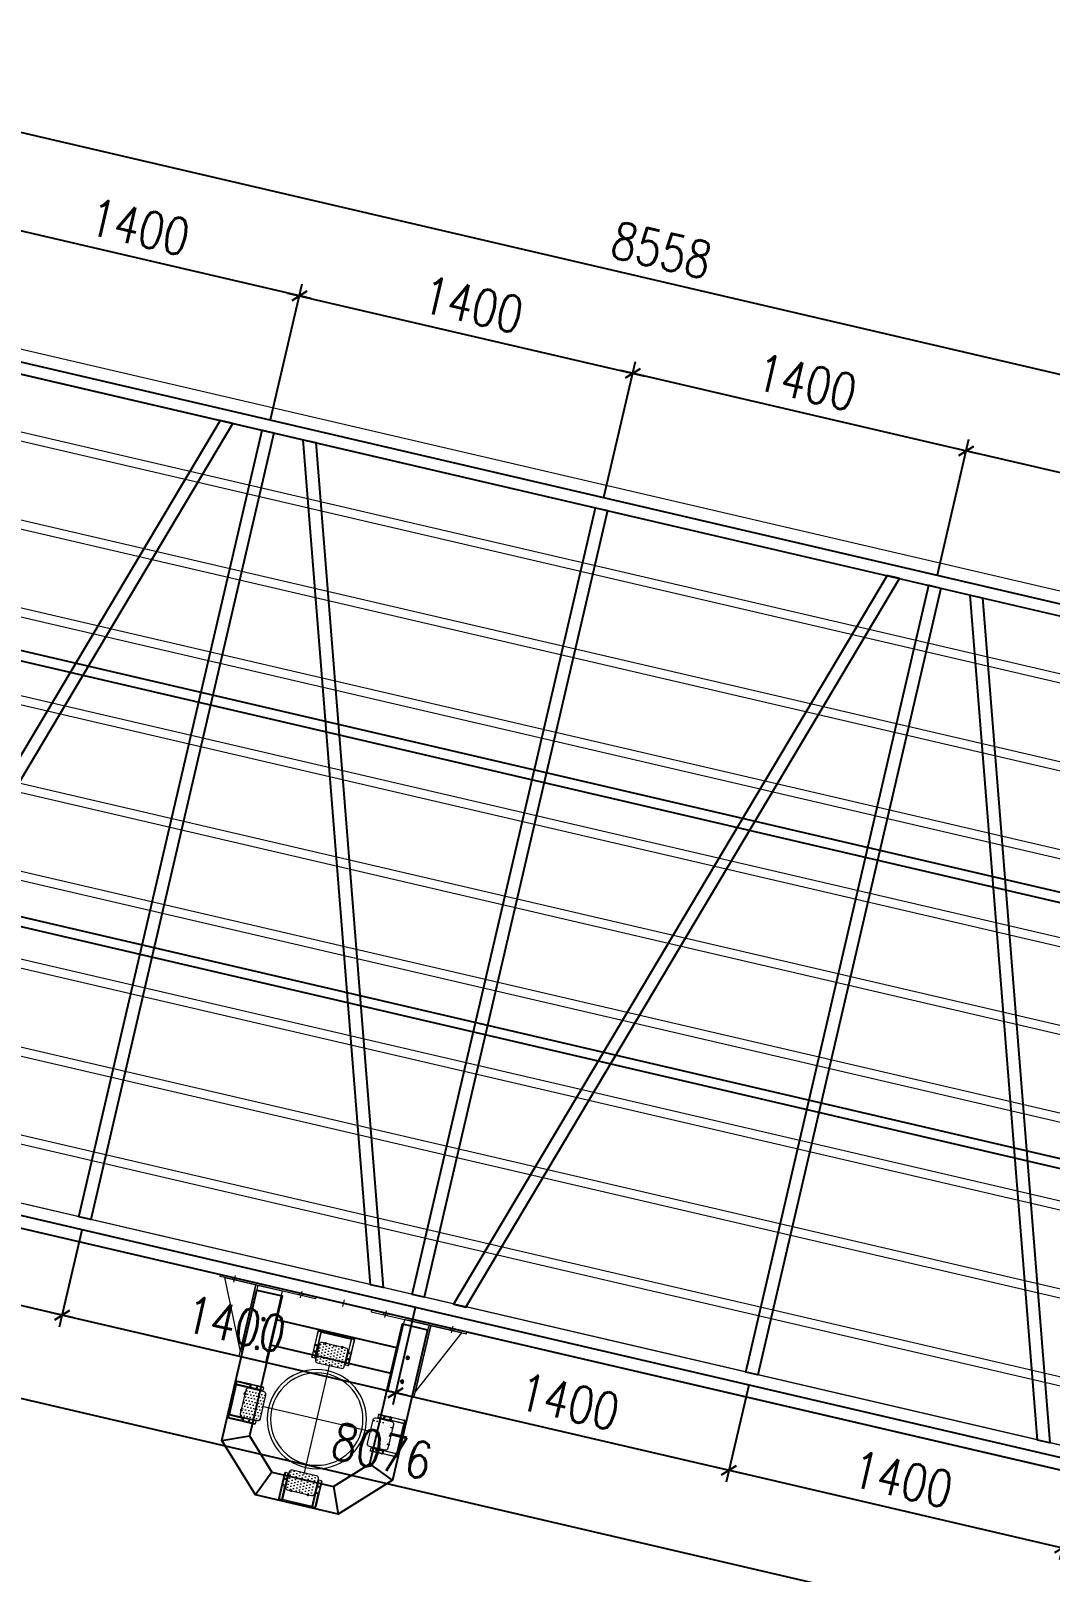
# Model space of a CAD drawing. Extents: x -259369 to -50372, y -155978 to 198088.
# Drawn here: x -149254 to -145086, y -16706 to -10401 of the extents above; entities that cross this region are included whole.
import ezdxf

# ---------------------------------------------------------------- set-up
doc = ezdxf.new("R2010")
doc.units = 0
doc.header["$LTSCALE"] = 1000
doc.header["$MEASUREMENT"] = 0
for name, pattern in [('CENTER', [2, 1.25, -0.25, 0.25, -0.25]), ('DASHED', [0.75, 0.5, -0.25]), ('HIDDEN', [0.375, 0.25, -0.125])]:
    doc.linetypes.add(name, pattern=pattern)
for name, color, linetype in [('主框型材', 4, 'Continuous'), ('卡槽', 242, 'Continuous'), ('标注', 9, 'Continuous'), ('连接端梁', 130, 'Continuous'), ('铝横梁', 220, 'Continuous')]:
    doc.layers.add(name, color=color, linetype=linetype)
for name, color, linetype, lineweight in [('导框型材', 2, 'Continuous', 18), ('虚线', 8, 'Continuous', 0), ('轮子座', 7, 'Continuous', 9), ('铝主梁', 3, 'Continuous', 9), ('铝龙骨', 7, 'Continuous', 9)]:
    doc.layers.add(name, color=color, linetype=linetype, lineweight=lineweight)
doc.styles.add('HZTXT', font='txtw.shx', dxfattribs={"width": 0.8, "bigfont": 'hztxtw.shx'})
doc.dimstyles.new('DIM-50', dxfattribs={"dimscale": 50, "dimtxt": 3, "dimasz": 1, "dimexe": 1, "dimexo": 1, "dimgap": 1, "dimtad": 1, "dimdec": 1, "dimdsep": 46, "dimtxsty": 'HZTXT', "dimblk": 'OBLIQUE', "dimblk1": 'ARCHTICK', "dimblk2": 'OBLIQUE', "dimcen": 0, "dimdle": 1, "dimclrd": 9, "dimclre": 9, "dimclrt": 2, "dimadec": 1, "dimazin": 0, "dimtfac": 1, "dimtdec": 1, "dimtix": 1, "dimtmove": 2, "dimatfit": 3, "dimldrblk": 'OBLIQUE', "dimfxl": 15, "dimtolj": 1, "dimtzin": 0, "dimarcsym": 1})
pattern_1 = [(0, (1212.185, -561.11), (6.35, 12.7), [0, -12.7])]

# ---------------------------------------------------------------- blocks, each defined once
blk = doc.blocks.new('*U531')
h = blk.add_hatch()
h.set_pattern_fill('DOTS', color=256, scale=8)
h.set_pattern_definition(pattern_1)
h.paths.add_polyline_path([(64, 50, 0.4142135624), (54, 60), (-11, 60, 0.4142135624), (-21, 50), (-21, -50, 0.4142135624), (-11, -60), (54, -60, 0.4142135624), (64, -50)])
at = {"layer": '导框型材', "color": 0, "linetype": 'Continuous'}
for p, q in [((-64, 63.508929), (-64, 75.5)), ((-64, 75.5), (-63.389317, 75.5)), ((-64, -63.50893), (-64, 63.508929)), ((-7.891644, 75.5), (-63.389317, 75.5)), ((-63.389317, 75.5), (-63.389317, 64.5)), ((-63.389317, 64.5), (-7.891644, 64.5)), ((-62, 77.5), (-6.502327, 77.5)), ((-2.965328, 75.5), (-7.891644, 75.5)), ((-7.891644, 75.5), (-7.891644, 64.5)), ((-7.891644, 64.5), (-2.965328, 64.5)), ((-6.502327, 77.5), (-1.08338, 77.5)), ((47.5, 75.5), (-2.965328, 75.5)), ((-2.965328, 64.5), (-2.965328, 75.5)), ((47.5, 64.5), (-2.965328, 64.5)), ((-1.08338, 77.5), (45.5, 77.5)), ((47.5, 64.5), (47.5, 75.5)), ((-62, 62.5), (-62, -62.5)), ((-6.502327, 62.5), (-62, 62.5)), ((-1.08338, 62.5), (-6.502327, 62.5)), ((45.5, 62.5), (-1.08338, 62.5)), ((31, 62.498484), (31, 60)), ((-62, -62.5), (-6.502327, -62.5)), ((-6.502327, -62.5), (-1.08338, -62.5)), ((-1.08338, -62.5), (45.5, -62.5)), ((31, -60), (31, -62.498484)), ((-64, -63.78066), (-64, -63.500287)), ((-64, -75.5), (-64, -63.78066)), ((-64, -75.5), (-63.389317, -75.5)), ((-63.389317, -64.5), (-63.389317, -75.5)), ((-7.891644, -64.5), (-63.389317, -64.5)), ((-63.389317, -75.5), (-7.891644, -75.5)), ((-6.502327, -77.5), (-62, -77.5)), ((-2.965328, -64.5), (-7.891644, -64.5)), ((-7.891644, -75.5), (-7.891644, -64.5)), ((-7.891644, -75.5), (-2.965328, -75.5)), ((-1.08338, -77.5), (-6.502327, -77.5)), ((47.5, -64.5), (-2.965328, -64.5)), ((-2.965328, -64.5), (-2.965328, -75.5)), ((47.5, -75.5), (-2.965328, -75.5)), ((45.5, -77.5), (-1.08338, -77.5)), ((47.5, -75.5), (47.5, -64.5))]:
    blk.add_line(p, q, dxfattribs=at)
at = {"layer": '导框型材', "color": 1, "linetype": 'CENTER', "ltscale": 0.1}
for p, q in [((18.75, 70), (24.25, 70)), ((21.5, 67.25), (21.5, 72.75)), ((18.75, -70), (24.25, -70)), ((21.5, -72.75), (21.5, -67.25))]:
    blk.add_line(p, q, dxfattribs=at)
at = {"layer": '导框型材', "color": 1, "linetype": 'CENTER', "ltscale": 0.28}
for p, q in [((-18.5, 35), (-14.5, 35)), ((-16.5, 37), (-16.5, 33)), ((-18.5, -35), (-14.5, -35)), ((-16.5, -37), (-16.5, -33))]:
    blk.add_line(p, q, dxfattribs=at)
at = {"layer": '导框型材', "color": 1, "linetype": 'CENTER', "ltscale": 0.404352}
for p, q in [((-18.5, 0), (-14.5, 0)), ((-16.5, -2), (-16.5, 2))]:
    blk.add_line(p, q, dxfattribs=at)
at = {"layer": '导框型材', "color": 0}
blk.add_lwpolyline([(-11, 60), (54, 60, -0.4142135624), (64, 50), (64, -50, -0.4142135624), (54, -60), (-11, -60, -0.4142135624), (-21, -50), (-21, 50, -0.4142135624)], format="xyb", close=True, dxfattribs=at)
for centre in [(21.5, 70), (21.5, -70)]:
    blk.add_circle(centre, 2.5, dxfattribs=at)
at = {"layer": '导框型材', "color": 0, "linetype": 'Continuous', "extrusion": (0, 0, -1)}
for centre, start, end in [((62, 75.5), 0, 90), ((62, 64.5), 270, 0), ((62, -64.5), 0, 90), ((62, -75.5), 270, 0)]:
    blk.add_arc(centre, 2, start, end, dxfattribs=at)
at = {"layer": '导框型材', "color": 0, "linetype": 'Continuous'}
for centre, radius, start, end in [((45.5, 75.5), 2, 0, 90), ((45.5, 64.5), 2, 270, 0), ((-16.5, -35), 7, 130.0052008841, 229.9947991159), ((45.5, -64.5), 2, 0, 90), ((45.5, -75.5), 2, 270, 0)]:
    blk.add_arc(centre, radius, start, end, dxfattribs=at)
at = {"layer": '导框型材', "color": 0, "linetype": 'Continuous', "extrusion": (1.22461e-16, 0, -1)}
blk.add_arc((16.5, 35), 7, 310.0052008841, 49.9947991159, dxfattribs=at)
at = {"layer": '导框型材', "color": 0, "linetype": 'Continuous'}
for centre, major_axis, ratio, start_param, end_param in [((-62, 75.5), (0, 2), 0.694658, 0, 1.5707963268), ((-6.502327, 75.5), (0, -2), 0.694658, 3.1415926536, 4.7123889804), ((-6.502327, 64.5), (0, 2), 0.694658, 1.5707963268, 3.1415926536), ((-1.08338, 75.5), (0, -2), 0.940974, 3.1415926536, 4.7123889804), ((-1.08338, 64.5), (0, 2), 0.940974, 1.5707963268, 3.1415926536), ((-6.502327, -64.5), (0, 2), 0.694658, 0, 1.5707963268), ((-1.08338, -64.5), (0, 2), 0.940974, 0, 1.5707963268), ((-62, -75.5), (0, 2), 0.694658, 1.5707963268, 3.1415926536), ((-6.502327, -75.5), (0, 2), 0.694658, 1.5707963268, 3.1415926536), ((-1.08338, -75.5), (0, 2), 0.940974, 1.5707963268, 3.1415926536)]:
    blk.add_ellipse(centre, major_axis=major_axis, ratio=ratio, start_param=start_param, end_param=end_param, dxfattribs=at)
at = {"layer": '导框型材', "color": 0, "linetype": 'Continuous', "extrusion": (0, 0, -1)}
for centre, start_param, end_param in [((-62, 64.5), 0, 1.5707963268), ((-62, -64.5), 1.5707963268, 3.1415926536)]:
    blk.add_ellipse(centre, major_axis=(0, -2), ratio=0.694658, start_param=start_param, end_param=end_param, dxfattribs=at)
blk = doc.blocks.new('*U527')
at = {"layer": '轮子座', "color": 0, "linetype": 'ByBlock', "lineweight": -2, "transparency": 16777216}
blk.add_blockref('*U531', (0, 0), dxfattribs=at)
blk = doc.blocks.new('*U528')
h = blk.add_hatch()
h.set_pattern_fill('DOTS', color=256, scale=8)
h.set_pattern_definition(pattern_1)
h.paths.add_polyline_path([(64, 50, 0.4142135624), (54, 60), (-11, 60, 0.4142135624), (-21, 50), (-21, -50, 0.4142135624), (-11, -60), (54, -60, 0.4142135624), (64, -50)])
at = {"layer": '导框型材', "color": 0, "linetype": 'Continuous'}
for p, q in [((-64, 63.508929), (-64, 75.5)), ((-64, 75.5), (-63.389317, 75.5)), ((-64, -63.50893), (-64, 63.508929)), ((-7.891644, 75.5), (-63.389317, 75.5)), ((-63.389317, 75.5), (-63.389317, 64.5)), ((-63.389317, 64.5), (-7.891644, 64.5)), ((-62, 77.5), (-6.502327, 77.5)), ((-2.965328, 75.5), (-7.891644, 75.5)), ((-7.891644, 75.5), (-7.891644, 64.5)), ((-7.891644, 64.5), (-2.965328, 64.5)), ((-6.502327, 77.5), (-1.08338, 77.5)), ((47.5, 75.5), (-2.965328, 75.5)), ((-2.965328, 64.5), (-2.965328, 75.5)), ((47.5, 64.5), (-2.965328, 64.5)), ((-1.08338, 77.5), (45.5, 77.5)), ((47.5, 64.5), (47.5, 75.5)), ((-62, 62.5), (-62, -62.5)), ((-6.502327, 62.5), (-62, 62.5)), ((-1.08338, 62.5), (-6.502327, 62.5)), ((45.5, 62.5), (-1.08338, 62.5)), ((31, 62.498484), (31, 60)), ((-62, -62.5), (-6.502327, -62.5)), ((-6.502327, -62.5), (-1.08338, -62.5)), ((-1.08338, -62.5), (45.5, -62.5)), ((31, -60), (31, -62.498484)), ((-64, -63.78066), (-64, -63.500287)), ((-64, -75.5), (-64, -63.78066)), ((-64, -75.5), (-63.389317, -75.5)), ((-63.389317, -64.5), (-63.389317, -75.5)), ((-7.891644, -64.5), (-63.389317, -64.5)), ((-63.389317, -75.5), (-7.891644, -75.5)), ((-6.502327, -77.5), (-62, -77.5)), ((-2.965328, -64.5), (-7.891644, -64.5)), ((-7.891644, -75.5), (-7.891644, -64.5)), ((-7.891644, -75.5), (-2.965328, -75.5)), ((-1.08338, -77.5), (-6.502327, -77.5)), ((47.5, -64.5), (-2.965328, -64.5)), ((-2.965328, -64.5), (-2.965328, -75.5)), ((47.5, -75.5), (-2.965328, -75.5)), ((45.5, -77.5), (-1.08338, -77.5)), ((47.5, -75.5), (47.5, -64.5))]:
    blk.add_line(p, q, dxfattribs=at)
at = {"layer": '导框型材', "color": 1, "linetype": 'CENTER', "ltscale": 0.1}
for p, q in [((18.75, 70), (24.25, 70)), ((21.5, 67.25), (21.5, 72.75)), ((18.75, -70), (24.25, -70)), ((21.5, -72.75), (21.5, -67.25))]:
    blk.add_line(p, q, dxfattribs=at)
at = {"layer": '导框型材', "color": 1, "linetype": 'CENTER', "ltscale": 0.28}
for p, q in [((-18.5, 35), (-14.5, 35)), ((-16.5, 37), (-16.5, 33)), ((-18.5, -35), (-14.5, -35)), ((-16.5, -37), (-16.5, -33))]:
    blk.add_line(p, q, dxfattribs=at)
at = {"layer": '导框型材', "color": 1, "linetype": 'CENTER', "ltscale": 0.404352}
for p, q in [((-18.5, 0), (-14.5, 0)), ((-16.5, -2), (-16.5, 2))]:
    blk.add_line(p, q, dxfattribs=at)
at = {"layer": '导框型材', "color": 0}
blk.add_lwpolyline([(-11, 60), (54, 60, -0.4142135624), (64, 50), (64, -50, -0.4142135624), (54, -60), (-11, -60, -0.4142135624), (-21, -50), (-21, 50, -0.4142135624)], format="xyb", close=True, dxfattribs=at)
for centre in [(21.5, 70), (21.5, -70)]:
    blk.add_circle(centre, 2.5, dxfattribs=at)
at = {"layer": '导框型材', "color": 0, "linetype": 'Continuous', "extrusion": (0, 0, -1)}
for centre, start, end in [((62, 75.5), 0, 90), ((62, 64.5), 270, 0), ((62, -64.5), 0, 90), ((62, -75.5), 270, 0)]:
    blk.add_arc(centre, 2, start, end, dxfattribs=at)
at = {"layer": '导框型材', "color": 0, "linetype": 'Continuous'}
for centre, radius, start, end in [((45.5, 75.5), 2, 0, 90), ((45.5, 64.5), 2, 270, 0), ((-16.5, -35), 7, 130.0052008841, 229.9947991159), ((45.5, -64.5), 2, 0, 90), ((45.5, -75.5), 2, 270, 0)]:
    blk.add_arc(centre, radius, start, end, dxfattribs=at)
at = {"layer": '导框型材', "color": 0, "linetype": 'Continuous', "extrusion": (1.22461e-16, 0, -1)}
blk.add_arc((16.5, 35), 7, 310.0052008841, 49.9947991159, dxfattribs=at)
at = {"layer": '导框型材', "color": 0, "linetype": 'Continuous'}
for centre, major_axis, ratio, start_param, end_param in [((-62, 75.5), (0, 2), 0.694658, 0, 1.5707963268), ((-6.502327, 75.5), (0, -2), 0.694658, 3.1415926536, 4.7123889804), ((-6.502327, 64.5), (0, 2), 0.694658, 1.5707963268, 3.1415926536), ((-1.08338, 75.5), (0, -2), 0.940974, 3.1415926536, 4.7123889804), ((-1.08338, 64.5), (0, 2), 0.940974, 1.5707963268, 3.1415926536), ((-6.502327, -64.5), (0, 2), 0.694658, 0, 1.5707963268), ((-1.08338, -64.5), (0, 2), 0.940974, 0, 1.5707963268), ((-62, -75.5), (0, 2), 0.694658, 1.5707963268, 3.1415926536), ((-6.502327, -75.5), (0, 2), 0.694658, 1.5707963268, 3.1415926536), ((-1.08338, -75.5), (0, 2), 0.940974, 1.5707963268, 3.1415926536)]:
    blk.add_ellipse(centre, major_axis=major_axis, ratio=ratio, start_param=start_param, end_param=end_param, dxfattribs=at)
at = {"layer": '导框型材', "color": 0, "linetype": 'Continuous', "extrusion": (0, 0, -1)}
for centre, start_param, end_param in [((-62, 64.5), 0, 1.5707963268), ((-62, -64.5), 1.5707963268, 3.1415926536)]:
    blk.add_ellipse(centre, major_axis=(0, -2), ratio=0.694658, start_param=start_param, end_param=end_param, dxfattribs=at)
blk = doc.blocks.new('*U529')
at = {"layer": '轮子座', "color": 0, "linetype": 'ByBlock', "lineweight": -2, "transparency": 16777216}
blk.add_blockref('*U528', (0, 0), dxfattribs=at)
blk = doc.blocks.new('*U530')
h = blk.add_hatch()
h.set_pattern_fill('DOTS', color=256, scale=8)
h.set_pattern_definition(pattern_1)
h.paths.add_polyline_path([(64, 50, 0.4142135624), (54, 60), (-11, 60, 0.4142135624), (-21, 50), (-21, -50, 0.4142135624), (-11, -60), (54, -60, 0.4142135624), (64, -50)])
at = {"layer": '导框型材', "color": 0, "linetype": 'Continuous'}
for p, q in [((-64, 63.508929), (-64, 75.5)), ((-64, 75.5), (-63.389317, 75.5)), ((-64, -63.50893), (-64, 63.508929)), ((-7.891644, 75.5), (-63.389317, 75.5)), ((-63.389317, 75.5), (-63.389317, 64.5)), ((-63.389317, 64.5), (-7.891644, 64.5)), ((-62, 77.5), (-6.502327, 77.5)), ((-2.965328, 75.5), (-7.891644, 75.5)), ((-7.891644, 75.5), (-7.891644, 64.5)), ((-7.891644, 64.5), (-2.965328, 64.5)), ((-6.502327, 77.5), (-1.08338, 77.5)), ((47.5, 75.5), (-2.965328, 75.5)), ((-2.965328, 64.5), (-2.965328, 75.5)), ((47.5, 64.5), (-2.965328, 64.5)), ((-1.08338, 77.5), (45.5, 77.5)), ((47.5, 64.5), (47.5, 75.5)), ((-62, 62.5), (-62, -62.5)), ((-6.502327, 62.5), (-62, 62.5)), ((-1.08338, 62.5), (-6.502327, 62.5)), ((45.5, 62.5), (-1.08338, 62.5)), ((31, 62.498484), (31, 60)), ((-62, -62.5), (-6.502327, -62.5)), ((-6.502327, -62.5), (-1.08338, -62.5)), ((-1.08338, -62.5), (45.5, -62.5)), ((31, -60), (31, -62.498484)), ((-64, -63.78066), (-64, -63.500287)), ((-64, -75.5), (-64, -63.78066)), ((-64, -75.5), (-63.389317, -75.5)), ((-63.389317, -64.5), (-63.389317, -75.5)), ((-7.891644, -64.5), (-63.389317, -64.5)), ((-63.389317, -75.5), (-7.891644, -75.5)), ((-6.502327, -77.5), (-62, -77.5)), ((-2.965328, -64.5), (-7.891644, -64.5)), ((-7.891644, -75.5), (-7.891644, -64.5)), ((-7.891644, -75.5), (-2.965328, -75.5)), ((-1.08338, -77.5), (-6.502327, -77.5)), ((47.5, -64.5), (-2.965328, -64.5)), ((-2.965328, -64.5), (-2.965328, -75.5)), ((47.5, -75.5), (-2.965328, -75.5)), ((45.5, -77.5), (-1.08338, -77.5)), ((47.5, -75.5), (47.5, -64.5))]:
    blk.add_line(p, q, dxfattribs=at)
at = {"layer": '导框型材', "color": 1, "linetype": 'CENTER', "ltscale": 0.1}
for p, q in [((18.75, 70), (24.25, 70)), ((21.5, 67.25), (21.5, 72.75)), ((18.75, -70), (24.25, -70)), ((21.5, -72.75), (21.5, -67.25))]:
    blk.add_line(p, q, dxfattribs=at)
at = {"layer": '导框型材', "color": 1, "linetype": 'CENTER', "ltscale": 0.28}
for p, q in [((-18.5, 35), (-14.5, 35)), ((-16.5, 37), (-16.5, 33)), ((-18.5, -35), (-14.5, -35)), ((-16.5, -37), (-16.5, -33))]:
    blk.add_line(p, q, dxfattribs=at)
at = {"layer": '导框型材', "color": 1, "linetype": 'CENTER', "ltscale": 0.404352}
for p, q in [((-18.5, 0), (-14.5, 0)), ((-16.5, -2), (-16.5, 2))]:
    blk.add_line(p, q, dxfattribs=at)
at = {"layer": '导框型材', "color": 0}
blk.add_lwpolyline([(-11, 60), (54, 60, -0.4142135624), (64, 50), (64, -50, -0.4142135624), (54, -60), (-11, -60, -0.4142135624), (-21, -50), (-21, 50, -0.4142135624)], format="xyb", close=True, dxfattribs=at)
for centre in [(21.5, 70), (21.5, -70)]:
    blk.add_circle(centre, 2.5, dxfattribs=at)
at = {"layer": '导框型材', "color": 0, "linetype": 'Continuous', "extrusion": (0, 0, -1)}
for centre, start, end in [((62, 75.5), 0, 90), ((62, 64.5), 270, 0), ((62, -64.5), 0, 90), ((62, -75.5), 270, 0)]:
    blk.add_arc(centre, 2, start, end, dxfattribs=at)
at = {"layer": '导框型材', "color": 0, "linetype": 'Continuous'}
for centre, radius, start, end in [((45.5, 75.5), 2, 0, 90), ((45.5, 64.5), 2, 270, 0), ((-16.5, -35), 7, 130.0052008841, 229.9947991159), ((45.5, -64.5), 2, 0, 90), ((45.5, -75.5), 2, 270, 0)]:
    blk.add_arc(centre, radius, start, end, dxfattribs=at)
at = {"layer": '导框型材', "color": 0, "linetype": 'Continuous', "extrusion": (1.22461e-16, 0, -1)}
blk.add_arc((16.5, 35), 7, 310.0052008841, 49.9947991159, dxfattribs=at)
at = {"layer": '导框型材', "color": 0, "linetype": 'Continuous'}
for centre, major_axis, ratio, start_param, end_param in [((-62, 75.5), (0, 2), 0.694658, 0, 1.5707963268), ((-6.502327, 75.5), (0, -2), 0.694658, 3.1415926536, 4.7123889804), ((-6.502327, 64.5), (0, 2), 0.694658, 1.5707963268, 3.1415926536), ((-1.08338, 75.5), (0, -2), 0.940974, 3.1415926536, 4.7123889804), ((-1.08338, 64.5), (0, 2), 0.940974, 1.5707963268, 3.1415926536), ((-6.502327, -64.5), (0, 2), 0.694658, 0, 1.5707963268), ((-1.08338, -64.5), (0, 2), 0.940974, 0, 1.5707963268), ((-62, -75.5), (0, 2), 0.694658, 1.5707963268, 3.1415926536), ((-6.502327, -75.5), (0, 2), 0.694658, 1.5707963268, 3.1415926536), ((-1.08338, -75.5), (0, 2), 0.940974, 1.5707963268, 3.1415926536)]:
    blk.add_ellipse(centre, major_axis=major_axis, ratio=ratio, start_param=start_param, end_param=end_param, dxfattribs=at)
at = {"layer": '导框型材', "color": 0, "linetype": 'Continuous', "extrusion": (0, 0, -1)}
for centre, start_param, end_param in [((-62, 64.5), 0, 1.5707963268), ((-62, -64.5), 1.5707963268, 3.1415926536)]:
    blk.add_ellipse(centre, major_axis=(0, -2), ratio=0.694658, start_param=start_param, end_param=end_param, dxfattribs=at)
blk = doc.blocks.new('*U533')
at = {"layer": '轮子座', "color": 0, "linetype": 'ByBlock', "lineweight": -2, "transparency": 16777216}
blk.add_blockref('*U530', (0, 0), dxfattribs=at)
blk = doc.blocks.new('*U534')
h = blk.add_hatch()
h.set_pattern_fill('DOTS', color=256, scale=8)
h.set_pattern_definition(pattern_1)
h.paths.add_polyline_path([(64, 50, 0.4142135624), (54, 60), (-11, 60, 0.4142135624), (-21, 50), (-21, -50, 0.4142135624), (-11, -60), (54, -60, 0.4142135624), (64, -50)])
at = {"layer": '导框型材', "color": 0, "linetype": 'Continuous'}
for p, q in [((-64, 63.508929), (-64, 75.5)), ((-64, 75.5), (-63.389317, 75.5)), ((-64, -63.50893), (-64, 63.508929)), ((-7.891644, 75.5), (-63.389317, 75.5)), ((-63.389317, 75.5), (-63.389317, 64.5)), ((-63.389317, 64.5), (-7.891644, 64.5)), ((-62, 77.5), (-6.502327, 77.5)), ((-2.965328, 75.5), (-7.891644, 75.5)), ((-7.891644, 75.5), (-7.891644, 64.5)), ((-7.891644, 64.5), (-2.965328, 64.5)), ((-6.502327, 77.5), (-1.08338, 77.5)), ((47.5, 75.5), (-2.965328, 75.5)), ((-2.965328, 64.5), (-2.965328, 75.5)), ((47.5, 64.5), (-2.965328, 64.5)), ((-1.08338, 77.5), (45.5, 77.5)), ((47.5, 64.5), (47.5, 75.5)), ((-62, 62.5), (-62, -62.5)), ((-6.502327, 62.5), (-62, 62.5)), ((-1.08338, 62.5), (-6.502327, 62.5)), ((45.5, 62.5), (-1.08338, 62.5)), ((31, 62.498484), (31, 60)), ((-62, -62.5), (-6.502327, -62.5)), ((-6.502327, -62.5), (-1.08338, -62.5)), ((-1.08338, -62.5), (45.5, -62.5)), ((31, -60), (31, -62.498484)), ((-64, -63.78066), (-64, -63.500287)), ((-64, -75.5), (-64, -63.78066)), ((-64, -75.5), (-63.389317, -75.5)), ((-63.389317, -64.5), (-63.389317, -75.5)), ((-7.891644, -64.5), (-63.389317, -64.5)), ((-63.389317, -75.5), (-7.891644, -75.5)), ((-6.502327, -77.5), (-62, -77.5)), ((-2.965328, -64.5), (-7.891644, -64.5)), ((-7.891644, -75.5), (-7.891644, -64.5)), ((-7.891644, -75.5), (-2.965328, -75.5)), ((-1.08338, -77.5), (-6.502327, -77.5)), ((47.5, -64.5), (-2.965328, -64.5)), ((-2.965328, -64.5), (-2.965328, -75.5)), ((47.5, -75.5), (-2.965328, -75.5)), ((45.5, -77.5), (-1.08338, -77.5)), ((47.5, -75.5), (47.5, -64.5))]:
    blk.add_line(p, q, dxfattribs=at)
at = {"layer": '导框型材', "color": 1, "linetype": 'CENTER', "ltscale": 0.1}
for p, q in [((18.75, 70), (24.25, 70)), ((21.5, 67.25), (21.5, 72.75)), ((18.75, -70), (24.25, -70)), ((21.5, -72.75), (21.5, -67.25))]:
    blk.add_line(p, q, dxfattribs=at)
at = {"layer": '导框型材', "color": 1, "linetype": 'CENTER', "ltscale": 0.28}
for p, q in [((-18.5, 35), (-14.5, 35)), ((-16.5, 37), (-16.5, 33)), ((-18.5, -35), (-14.5, -35)), ((-16.5, -37), (-16.5, -33))]:
    blk.add_line(p, q, dxfattribs=at)
at = {"layer": '导框型材', "color": 1, "linetype": 'CENTER', "ltscale": 0.404352}
for p, q in [((-18.5, 0), (-14.5, 0)), ((-16.5, -2), (-16.5, 2))]:
    blk.add_line(p, q, dxfattribs=at)
at = {"layer": '导框型材', "color": 0}
blk.add_lwpolyline([(-11, 60), (54, 60, -0.4142135624), (64, 50), (64, -50, -0.4142135624), (54, -60), (-11, -60, -0.4142135624), (-21, -50), (-21, 50, -0.4142135624)], format="xyb", close=True, dxfattribs=at)
for centre in [(21.5, 70), (21.5, -70)]:
    blk.add_circle(centre, 2.5, dxfattribs=at)
at = {"layer": '导框型材', "color": 0, "linetype": 'Continuous', "extrusion": (0, 0, -1)}
for centre, start, end in [((62, 75.5), 0, 90), ((62, 64.5), 270, 0), ((62, -64.5), 0, 90), ((62, -75.5), 270, 0)]:
    blk.add_arc(centre, 2, start, end, dxfattribs=at)
at = {"layer": '导框型材', "color": 0, "linetype": 'Continuous'}
for centre, radius, start, end in [((45.5, 75.5), 2, 0, 90), ((45.5, 64.5), 2, 270, 0), ((-16.5, -35), 7, 130.0052008841, 229.9947991159), ((45.5, -64.5), 2, 0, 90), ((45.5, -75.5), 2, 270, 0)]:
    blk.add_arc(centre, radius, start, end, dxfattribs=at)
at = {"layer": '导框型材', "color": 0, "linetype": 'Continuous', "extrusion": (1.22461e-16, 0, -1)}
blk.add_arc((16.5, 35), 7, 310.0052008841, 49.9947991159, dxfattribs=at)
at = {"layer": '导框型材', "color": 0, "linetype": 'Continuous'}
for centre, major_axis, ratio, start_param, end_param in [((-62, 75.5), (0, 2), 0.694658, 0, 1.5707963268), ((-6.502327, 75.5), (0, -2), 0.694658, 3.1415926536, 4.7123889804), ((-6.502327, 64.5), (0, 2), 0.694658, 1.5707963268, 3.1415926536), ((-1.08338, 75.5), (0, -2), 0.940974, 3.1415926536, 4.7123889804), ((-1.08338, 64.5), (0, 2), 0.940974, 1.5707963268, 3.1415926536), ((-6.502327, -64.5), (0, 2), 0.694658, 0, 1.5707963268), ((-1.08338, -64.5), (0, 2), 0.940974, 0, 1.5707963268), ((-62, -75.5), (0, 2), 0.694658, 1.5707963268, 3.1415926536), ((-6.502327, -75.5), (0, 2), 0.694658, 1.5707963268, 3.1415926536), ((-1.08338, -75.5), (0, 2), 0.940974, 1.5707963268, 3.1415926536)]:
    blk.add_ellipse(centre, major_axis=major_axis, ratio=ratio, start_param=start_param, end_param=end_param, dxfattribs=at)
at = {"layer": '导框型材', "color": 0, "linetype": 'Continuous', "extrusion": (0, 0, -1)}
for centre, start_param, end_param in [((-62, 64.5), 0, 1.5707963268), ((-62, -64.5), 1.5707963268, 3.1415926536)]:
    blk.add_ellipse(centre, major_axis=(0, -2), ratio=0.694658, start_param=start_param, end_param=end_param, dxfattribs=at)
blk = doc.blocks.new('*U532')
at = {"layer": '轮子座', "color": 0, "linetype": 'ByBlock', "lineweight": -2, "transparency": 16777216}
blk.add_blockref('*U534', (0, 0), dxfattribs=at)
blk = doc.blocks.new('外抱桩器')
for radius in [203, 189]:
    blk.add_circle((0, 486.5), radius)
at = {"layer": '主框型材'}
for points in [[(-358.5, 660.4), (-358.5, 27.9), (-252.5, 27.9), (-252.5, 615.9), (-129.4, 739), (129.4, 739), (252.5, 615.9), (252.5, 27.9), (358.5, 27.9), (358.5, 659.8), (173.3, 845), (-173.3, 845), (-358.5, 659.8)], [(-129.4, 739), (-173.3, 845)], [(129.4, 739), (173.3, 845)], [(-358.5, 659.8), (-252.5, 615.9)], [(358.5, 659.8), (252.5, 615.9)]]:
    blk.add_lwpolyline(points, dxfattribs=at)
blk.add_lwpolyline([(-252.5, 128), (-252.5, 234), (252.5, 234), (252.5, 128)], close=True, dxfattribs=at)
at = {"layer": '导框型材', "color": 1, "linetype": 'CENTER', "ltscale": 5}
for p, q in [((0, 256.1), (0, 717)), ((229.5, 486.5), (-229.5, 486.5))]:
    blk.add_line(p, q, dxfattribs=at)
at = {"layer": '导框型材', "color": 2, "linetype": 'HIDDEN', "ltscale": 100}
for p, q in [((-359, 8), (-359, 308)), ((359, 8), (359, 308))]:
    blk.add_line(p, q, dxfattribs=at)
at = {"layer": '导框型材', "color": 1, "linetype": 'CENTER', "ltscale": 0.28}
for p, q in [((-312.7, 258), (-297.3, 258)), ((-305, 250.3), (-305, 265.7)), ((312.7, 258), (297.3, 258)), ((305, 250.3), (305, 265.7)), ((-312.7, 138), (-297.3, 138)), ((-305, 130.3), (-305, 145.7)), ((312.7, 158), (297.3, 158)), ((305, 150.3), (305, 165.7))]:
    blk.add_line(p, q, dxfattribs=at)
at = {"layer": '导框型材', "color": 2, "linetype": 'DASHED', "ltscale": 2}
for p, q in [((-517, 0), (-117, 0)), ((517, 0), (117, 0))]:
    blk.add_line(p, q, dxfattribs=at)
at = {"layer": '导框型材', "color": 1, "linetype": 'CENTER', "ltscale": 0.36}
for p, q in [((-464, 8), (-464, 0)), ((-457, 18.1), (-457, -9.9)), ((-450, 8), (-450, 0)), ((-184, 8), (-184, 0)), ((-177, 18.1), (-177, -9.9)), ((-170, 8), (-170, 0)), ((-14, 0), (14, 0)), ((0, 14), (0, -14)), ((170, 8), (170, 0)), ((177, 18.1), (177, -9.9)), ((184, 8), (184, 0)), ((450, 8), (450, 0)), ((457, 18.1), (457, -9.9)), ((464, 8), (464, 0))]:
    blk.add_line(p, q, dxfattribs=at)
at = {"layer": '导框型材', "color": 2}
for points in [[(-497, 8), (-367, 8), (-367, 288), (-497, 8)], [(497, 8), (367, 8), (367, 288), (497, 8)]]:
    blk.add_lwpolyline(points, dxfattribs=at)
for points in [[(-257, 8), (-257, 308), (-367, 308), (-367, 8)], [(257, 8), (257, 308), (367, 308), (367, 8)], [(-517, 0), (-117, 0), (-117, 8), (-517, 8)], [(517, 0), (117, 0), (117, 8), (517, 8)]]:
    blk.add_lwpolyline(points, close=True, dxfattribs=at)
for centre in [(-305, 258), (305, 258), (-305, 138), (305, 158)]:
    blk.add_circle(centre, 7, dxfattribs=at)
at = {"layer": '轮子座', "color": 7, "xscale": -1, "rotation": 90}
blk.add_blockref('*U533', (0, 775.5), dxfattribs=at)
at = {"layer": '轮子座', "color": 7}
blk.add_blockref('*U527', (-289, 486.5), dxfattribs=at)
at = {"layer": '轮子座', "color": 7, "xscale": -1}
blk.add_blockref('*U529', (289, 486.5), dxfattribs=at)
at = {"layer": '轮子座', "color": 7, "rotation": 90}
blk.add_blockref('*U532', (0, 197.5), dxfattribs=at)
blk = doc.blocks.new('_Oblique')
at = {"color": 0, "linetype": 'ByBlock', "lineweight": -2}
blk.add_line((-0.5, -0.5), (0.5, 0.5), dxfattribs=at)
blk = doc.blocks.new('*D1080')
at = {"layer": 'Defpoints', "color": 0, "transparency": 16777216}
for p in [(-145429.1, -12119.4), (-145558.3, -12674.4), (-144194.8, -12991.8)]:
    blk.add_point(p, dxfattribs=at)
at = {"layer": '标注', "color": 9, "lineweight": -2, "transparency": 16777216}
for p, q in [((-145547, -12625.7), (-145417.8, -12070.7)), ((-144016.9, -12448.1), (-145477.8, -12108)), ((-144183.4, -12943.1), (-144054.2, -12388))]:
    blk.add_line(p, q, dxfattribs=at)
for p, xscale, yscale, zscale, rotation in [((-145429.1, -12119.4), 50, 50, 50, 166.8978819286444), ((-144065.6, -12436.7), 49.99999999999999, 49.99999999999999, 49.99999999999999, 346.8978819286444)]:
    blk.add_blockref('_Oblique', p, dxfattribs=dict(at, xscale=xscale, yscale=yscale, zscale=zscale, rotation=rotation))
at = {"layer": '标注', "color": 2, "transparency": 16777216, "insert": (-144719, -12156.3), "char_height": 150, "attachment_point": 5, "rotation": 346.89788, "style": 'HZTXT'}
blk.add_mtext('\\A1;1400', dxfattribs=at)
blk = doc.blocks.new('_ArchTick')
at = {"color": 0, "linetype": 'ByBlock', "const_width": 0.4}
blk.add_lwpolyline([(-0.5, -0.5), (0.5, 0.5)], dxfattribs=at)
blk = doc.blocks.new('*D1081')
at = {"layer": 'Defpoints', "color": 0, "transparency": 16777216}
for p in [(-146792.7, -11802), (-146921.9, -12357.1), (-145558.3, -12674.4)]:
    blk.add_point(p, dxfattribs=at)
at = {"layer": '标注', "color": 9, "lineweight": -2, "transparency": 16777216}
for p, q in [((-146910.5, -12308.4), (-146781.4, -11753.3)), ((-145380.4, -12130.7), (-146841.4, -11790.7)), ((-145547, -12625.7), (-145417.8, -12070.7))]:
    blk.add_line(p, q, dxfattribs=at)
for p, xscale, yscale, zscale, rotation in [((-146792.7, -11802), 50, 50, 50, 166.8978819286444), ((-145429.1, -12119.4), 49.99999999999999, 49.99999999999999, 49.99999999999999, 346.8978819286444)]:
    blk.add_blockref('_Oblique', p, dxfattribs=dict(at, xscale=xscale, yscale=yscale, zscale=zscale, rotation=rotation))
at = {"layer": '标注', "color": 2, "transparency": 16777216, "insert": (-146082.6, -11838.9), "char_height": 150, "attachment_point": 5, "rotation": 346.89788, "style": 'HZTXT'}
blk.add_mtext('\\A1;1400', dxfattribs=at)
blk = doc.blocks.new('*D1082')
at = {"layer": 'Defpoints', "color": 0, "transparency": 16777216}
for p in [(-151067.3, -11291.6), (-142536, -12389.5), (-142732, -13231.6)]:
    blk.add_point(p, dxfattribs=at)
at = {"layer": '标注', "color": 9, "lineweight": -2, "transparency": 16777216}
for p, q in [((-151055.9, -11242.9), (-150859.9, -10400.9)), ((-150920, -10438.2), (-142487.4, -12400.9)), ((-142720.7, -13182.9), (-142524.7, -12340.8))]:
    blk.add_line(p, q, dxfattribs=at)
for p, xscale, yscale, zscale, rotation in [((-150871.3, -10449.6), 50, 50, 50, 166.8978819286444), ((-142536, -12389.5), 49.99999999999999, 49.99999999999999, 49.99999999999999, 346.8978819286444)]:
    blk.add_blockref('_Oblique', p, dxfattribs=dict(at, xscale=xscale, yscale=yscale, zscale=zscale, rotation=rotation))
at = {"layer": '标注', "color": 2, "transparency": 16777216, "insert": (-146675.3, -11297.8), "char_height": 150, "attachment_point": 5, "rotation": 346.89788, "style": 'HZTXT'}
blk.add_mtext('\\A1;8558', dxfattribs=at)
blk = doc.blocks.new('*D1084')
at = {"layer": 'Defpoints', "color": 0, "transparency": 16777216}
for p in [(-151625.9, -14755.2), (-143760.2, -16585.8), (-143914, -17246.9)]:
    blk.add_point(p, dxfattribs=at)
at = {"layer": '标注', "color": 9, "lineweight": -2, "transparency": 16777216}
for p, q in [((-151637.3, -14803.9), (-151791.1, -15464.9)), ((-151828.5, -15404.9), (-143865.3, -17258.2)), ((-143771.5, -16634.5), (-143925.4, -17295.6))]:
    blk.add_line(p, q, dxfattribs=at)
at = {"layer": '标注', "color": 9, "lineweight": -2, "transparency": 16777216, "xscale": 50, "yscale": 50, "zscale": 50}
for p, rotation in [((-151779.8, -15416.2), 166.8981928862108), ((-143914, -17246.9), 346.8981928862108)]:
    blk.add_blockref('_Oblique', p, dxfattribs=dict(at, rotation=rotation))
at = {"layer": '标注', "color": 2, "transparency": 16777216, "insert": (-147818.6, -16209.8), "char_height": 150, "attachment_point": 5, "rotation": 346.89819, "style": 'HZTXT'}
blk.add_mtext('\\A1;8076', dxfattribs=at)
blk = doc.blocks.new('*D1085')
at = {"layer": 'Defpoints', "color": 0, "transparency": 16777216}
for p in [(-149519.8, -11167.3), (-149649, -11722.4), (-148285.4, -12039.7)]:
    blk.add_point(p, dxfattribs=at)
at = {"layer": '标注', "color": 9, "lineweight": -2, "transparency": 16777216}
for p, q in [((-149637.6, -11673.7), (-149508.4, -11118.6)), ((-148107.5, -11496), (-149568.5, -11156)), ((-148274.1, -11991), (-148144.9, -11435.9))]:
    blk.add_line(p, q, dxfattribs=at)
for p, xscale, yscale, zscale, rotation in [((-149519.8, -11167.3), 50, 50, 50, 166.8978819286444), ((-148156.2, -11484.6), 49.99999999999999, 49.99999999999999, 49.99999999999999, 346.8978819286444)]:
    blk.add_blockref('_Oblique', p, dxfattribs=dict(at, xscale=xscale, yscale=yscale, zscale=zscale, rotation=rotation))
at = {"layer": '标注', "color": 2, "transparency": 16777216, "insert": (-148809.7, -11204.2), "char_height": 150, "attachment_point": 5, "rotation": 346.89788, "style": 'HZTXT'}
blk.add_mtext('\\A1;1400', dxfattribs=at)
blk = doc.blocks.new('*D1087')
at = {"layer": 'Defpoints', "color": 0, "transparency": 16777216}
for p in [(-146792.7, -11802), (-148285.4, -12039.7), (-146921.9, -12357.1)]:
    blk.add_point(p, dxfattribs=at)
at = {"layer": '标注', "color": 9, "lineweight": -2, "transparency": 16777216}
for p, q in [((-148274.1, -11991), (-148144.9, -11435.9)), ((-148204.9, -11473.3), (-146744, -11813.3)), ((-146910.5, -12308.4), (-146781.3, -11753.3))]:
    blk.add_line(p, q, dxfattribs=at)
for p, xscale, yscale, zscale, rotation in [((-148156.2, -11484.6), 50, 50, 50, 166.8978819286444), ((-146792.7, -11802), 49.99999999999999, 49.99999999999999, 49.99999999999999, 346.8978819286444)]:
    blk.add_blockref('_Oblique', p, dxfattribs=dict(at, xscale=xscale, yscale=yscale, zscale=zscale, rotation=rotation))
at = {"layer": '标注', "color": 2, "transparency": 16777216, "insert": (-147446.1, -11521.6), "char_height": 150, "attachment_point": 5, "rotation": 346.89788, "style": 'HZTXT'}
blk.add_mtext('\\A1;1400', dxfattribs=at)
blk = doc.blocks.new('*D1089')
at = {"layer": 'Defpoints', "color": 0, "transparency": 16777216}
for p in [(-146307.3, -15892.4), (-144943.7, -16209.8), (-146399.6, -16289.2)]:
    blk.add_point(p, dxfattribs=at)
at = {"layer": '标注', "color": 9, "lineweight": -2, "transparency": 16777216}
for p, q in [((-146318.6, -15941.1), (-146411, -16337.9)), ((-144955.1, -16258.5), (-145047.4, -16655.2)), ((-144987.4, -16617.9), (-146448.3, -16277.8))]:
    blk.add_line(p, q, dxfattribs=at)
for p, xscale, yscale, zscale, rotation in [((-146399.6, -16289.2), 50, 50, 50, 166.8978819286444), ((-145036.1, -16606.5), 49.99999999999999, 49.99999999999999, 49.99999999999999, 346.8978819286444)]:
    blk.add_blockref('_Oblique', p, dxfattribs=dict(at, xscale=xscale, yscale=yscale, zscale=zscale, rotation=rotation))
at = {"layer": '标注', "color": 2, "transparency": 16777216, "insert": (-145689.5, -16326.1), "char_height": 150, "attachment_point": 5, "rotation": 346.89788, "style": 'HZTXT'}
blk.add_mtext('\\A1;1400', dxfattribs=at)
blk = doc.blocks.new('*D1090')
at = {"layer": 'Defpoints', "color": 0, "transparency": 16777216}
for p in [(-147670.9, -15575.1), (-146307.3, -15892.4), (-147763.2, -15971.8)]:
    blk.add_point(p, dxfattribs=at)
at = {"layer": '标注', "color": 9, "lineweight": -2, "transparency": 16777216}
for p, q in [((-147682.2, -15623.8), (-147774.5, -16020.5)), ((-146318.6, -15941.1), (-146411, -16337.9)), ((-146350.9, -16300.5), (-147811.9, -15960.5))]:
    blk.add_line(p, q, dxfattribs=at)
for p, xscale, yscale, zscale, rotation in [((-147763.2, -15971.8), 50, 50, 50, 166.8978819286444), ((-146399.6, -16289.2), 49.99999999999999, 49.99999999999999, 49.99999999999999, 346.8978819286444)]:
    blk.add_blockref('_Oblique', p, dxfattribs=dict(at, xscale=xscale, yscale=yscale, zscale=zscale, rotation=rotation))
at = {"layer": '标注', "color": 2, "transparency": 16777216, "insert": (-147053.1, -16008.7), "char_height": 150, "attachment_point": 5, "rotation": 346.89788, "style": 'HZTXT'}
blk.add_mtext('\\A1;1400', dxfattribs=at)
blk = doc.blocks.new('*D1091')
at = {"layer": 'Defpoints', "color": 0, "transparency": 16777216}
for p in [(-149034.4, -15257.7), (-147670.9, -15575.1), (-149126.7, -15654.4)]:
    blk.add_point(p, dxfattribs=at)
at = {"layer": '标注', "color": 9, "lineweight": -2, "transparency": 16777216}
for p, q in [((-149045.7, -15306.4), (-149138.1, -15703.1)), ((-147682.2, -15623.8), (-147774.5, -16020.5)), ((-147714.5, -15983.1), (-149175.4, -15643.1))]:
    blk.add_line(p, q, dxfattribs=at)
for p, xscale, yscale, zscale, rotation in [((-149126.7, -15654.4), 50, 50, 50, 166.8978819286444), ((-147763.2, -15971.8), 49.99999999999999, 49.99999999999999, 49.99999999999999, 346.8978819286444)]:
    blk.add_blockref('_Oblique', p, dxfattribs=dict(at, xscale=xscale, yscale=yscale, zscale=zscale, rotation=rotation))
at = {"layer": '标注', "color": 2, "transparency": 16777216, "insert": (-148416.6, -15691.4), "char_height": 150, "attachment_point": 5, "rotation": 346.89788, "style": 'HZTXT'}
blk.add_mtext('\\A1;1400', dxfattribs=at)
blk = doc.blocks.new('*D1092')
at = {"layer": 'Defpoints', "color": 0, "transparency": 16777216}
for p in [(-150397.9, -14940.3), (-149034.4, -15257.7), (-150490.3, -15337.1)]:
    blk.add_point(p, dxfattribs=at)
at = {"layer": '标注', "color": 9, "lineweight": -2, "transparency": 16777216}
for p, q in [((-150409.3, -14989), (-150501.6, -15385.8)), ((-149045.7, -15306.4), (-149138.1, -15703.1)), ((-149078, -15665.8), (-150539, -15325.7))]:
    blk.add_line(p, q, dxfattribs=at)
for p, xscale, yscale, zscale, rotation in [((-150490.3, -15337.1), 50, 50, 50, 166.8978819286444), ((-149126.7, -15654.4), 49.99999999999999, 49.99999999999999, 49.99999999999999, 346.8978819286444)]:
    blk.add_blockref('_Oblique', p, dxfattribs=dict(at, xscale=xscale, yscale=yscale, zscale=zscale, rotation=rotation))
at = {"layer": '标注', "color": 2, "transparency": 16777216, "insert": (-149780.2, -15374), "char_height": 150, "attachment_point": 5, "rotation": 346.89788, "style": 'HZTXT'}
blk.add_mtext('\\A1;1400', dxfattribs=at)

msp = doc.modelspace()

# ---------------------------------------------------------------- linework, layer by layer
at = {"layer": '卡槽', "color": 22, "ltscale": 5000, "elevation": 29521}
for points in [[(-151213.12, -12489.78), (-151222.19, -12528.74), (-143142.33, -14409.29), (-143133.27, -14370.34)], [(-151390.59, -13577.84), (-151381.52, -13538.88), (-143440.8, -15387.06), (-143449.87, -15426.01)]]:
    msp.add_lwpolyline(points, close=True, dxfattribs=at)
at = {"layer": '虚线', "color": 1, "linetype": 'HIDDEN', "ltscale": 300}
for p, q in [((-142761.35, -13325.43, 29521), (-151082.91, -11388.62, 29521)), ((-142761.35, -13325.43, 29521), (-151082.91, -11388.62, 29521)), ((-143731.5, -16491.94, 29521), (-151610.19, -14658.2, 29521)), ((-143731.5, -16491.94, 29521), (-151610.19, -14658.2, 29521))]:
    msp.add_line(p, q, dxfattribs=at)
at = {"layer": '连接端梁', "color": 0, "elevation": 29521}
for points in [[(-159512.24, -10569), (-151386.14, -11312.08), (-151084.31, -11339.67), (-151075.14, -11341.81), (-150989.77, -11361.01), (-143042.19, -13210.78), (-142747, -13279.48), (-142737.96, -13282.25), (-135037.24, -16235.24), (-134754.25, -16343.75), (-134745.98, -16348.31), (-127417.75, -20387.14), (-127282.77, -20461.53), (-127278.24, -20470.05), (-127833.31, -26564.53), (-127840.73, -26645.94), (-127845.08, -26649.56)], [(-188211.86, -24863.81), (-188682.2, -20987.76), (-183400.01, -18378.21), (-175789.15, -15845), (-175718.82, -15821.59), (-167836.17, -14356.09), (-167763.29, -14342.54), (-159680.14, -13967.84), (-151695.75, -14697.95), (-151622.31, -14704.66), (-143812.93, -16522.27), (-143741.14, -16538.98), (-136254.6, -19409.83), (-136190.26, -19434.5), (-130865.29, -22369.27), (-131212.11, -26177.21)], [(-188145.66, -24994.29), (-188627.5, -21023.41), (-183389.29, -18428.68), (-175702.26, -15869.42), (-167753.44, -14392.19), (-159677.19, -14018.42), (-151625.94, -14755.16), (-143751.66, -16588.49), (-136202.99, -19483.84), (-130918.29, -22403.06), (-131281.41, -26386.54)]]:
    msp.add_lwpolyline(points, dxfattribs=at)
at = {"layer": '铝主梁', "color": 3, "elevation": 29521}
msp.add_lwpolyline([(-151067.29, -11291.63), (-151082.69, -11390.72), (-142761.95, -13327.34), (-142732.04, -13231.63), (-151067.26, -11291.64)], dxfattribs=at)
msp.add_lwpolyline([(-143760.17, -16585.85), (-151625.94, -14755.16), (-151610.39, -14656.1), (-143730.38, -16490.14)], close=True, dxfattribs=at)
at = {"layer": '铝横梁', "color": 243, "elevation": 29521}
for points in [[(-148479.61, -11994.52), (-150252.84, -14974.12), (-150202.07, -14986.56), (-148428.85, -12006.96)], [(-148260.1, -12045.61), (-149009.07, -15263.6), (-149057.77, -15252.27), (-148308.8, -12034.28)], [(-148089.28, -12085.37), (-147814, -15541.75), (-147865.05, -15530.49), (-148140.32, -12074.11)], [(-146896.55, -12362.97), (-147645.53, -15580.96), (-147694.23, -15569.63), (-146945.25, -12351.64)], [(-145752.51, -12629.24), (-147525.74, -15608.84), (-147474.97, -15621.28), (-145701.75, -12641.68)], [(-145533, -12680.34), (-146281.97, -15898.32), (-146330.67, -15886.99), (-145581.7, -12669)], [(-145362.18, -12720.09), (-145086.9, -16176.47), (-145137.95, -16165.21), (-145413.22, -12708.84)]]:
    msp.add_lwpolyline(points, close=True, dxfattribs=at)
at = {"layer": '铝龙骨', "color": 0, "elevation": 29521}
for points in [[(-142842.05, -13580.78), (-142834.12, -13546.69), (-151110.9, -11620.3), (-151118.83, -11654.39)], [(-142950.61, -13914.87), (-142942.68, -13880.78), (-151165.89, -11966.86), (-151173.82, -12000.95)], [(-143049.43, -14251.22), (-143041.5, -14217.13), (-151216.01, -12314.55), (-151223.94, -12348.64)], [(-143148.25, -14587.58), (-143140.32, -14553.49), (-151271, -12661.1), (-151278.93, -12695.19)], [(-143256.81, -14921.66), (-143248.88, -14887.58), (-151330.86, -13006.52), (-151338.8, -13040.61)], [(-143355.63, -15258.02), (-143347.7, -15223.93), (-151380.98, -13354.21), (-151388.92, -13388.3)], [(-143464.19, -15592.11), (-143456.26, -15558.02), (-151440.84, -13699.64), (-151448.78, -13733.73)], [(-143563.01, -15928.46), (-143555.08, -15894.37), (-151500.71, -14045.06), (-151508.64, -14079.15)], [(-143666.7, -16263.68), (-143658.77, -16229.6), (-151550.83, -14392.75), (-151558.76, -14426.84)]]:
    msp.add_lwpolyline(points, close=True, dxfattribs=at)

# ---------------------------------------------------------------- block references
at = {"layer": '导框型材', "xscale": -1, "rotation": 166.8812734479354}
msp.add_blockref('外抱桩器', (-147974.62, -15605.75, 29521), dxfattribs=at)

# ---------------------------------------------------------------- dimensions: what is measured, and where the dimension line sits
at = {"layer": '标注'}
for base, p1, p2, angle, picture, middle in [((-142536.05, -12389.54, 29521), (-151067.26, -11291.64, 29521), (-142732.04, -13231.63, 29521), 166.897882, '*D1082', (-146675.32, -11297.8, 29521)), ((-149519.78, -11167.28, 29521), (-148285.42, -12039.72, 29521), (-149648.98, -11722.36, 29521), 166.897882, '*D1085', (-148809.67, -11204.22, 29521)), ((-146792.68, -11802.01, 29521), (-148285.42, -12039.72, 29521), (-146921.87, -12357.08, 29521), 346.897882, '*D1087', (-147446.12, -11521.58, 29521)), ((-146792.68, -11802.01, 29521), (-145558.32, -12674.44, 29521), (-146921.88, -12357.08, 29521), 166.897882, '*D1081', (-146082.57, -11838.94, 29521)), ((-145429.13, -12119.37, 29521), (-144194.77, -12991.8, 29521), (-145558.32, -12674.44, 29521), 166.897882, '*D1080', (-144719.02, -12156.3, 29521)), ((-150490.29, -15337.07, 29521), (-149034.4, -15257.71, 29521), (-150397.95, -14940.35, 29521), 346.897882, '*D1092', (-149780.17, -15374, 29521)), ((-149126.73, -15654.43, 29521), (-147670.85, -15575.07, 29521), (-149034.4, -15257.71, 29521), 346.897882, '*D1091', (-148416.62, -15691.37, 29521)), ((-147763.19, -15971.79, 29521), (-146307.3, -15892.43, 29521), (-147670.85, -15575.07, 29521), 346.897882, '*D1090', (-147053.07, -16008.73, 29521)), ((-146399.63, -16289.15, 29521), (-144943.74, -16209.79, 29521), (-146307.3, -15892.43, 29521), 346.897882, '*D1089', (-145689.52, -16326.09, 29521))]:
    dim = msp.add_linear_dim(base=base, p1=p1, p2=p2, angle=angle, dimstyle='DIM-50', dxfattribs=at)
    dim.commit()
    dim.dimension.update_dxf_attribs({"geometry": picture, "text_midpoint": middle})
dim = msp.add_aligned_dim(p1=(-151625.94, -14755.16, 29521), p2=(-143760.17, -16585.84, 29521), distance=-678.72, dimstyle='DIM-50', dxfattribs=at)
dim.commit()
dim.dimension.update_dxf_attribs({"geometry": '*D1084', "text_midpoint": (-147818.57, -16209.81, 29521)})

doc.saveas('drawing.dxf')
